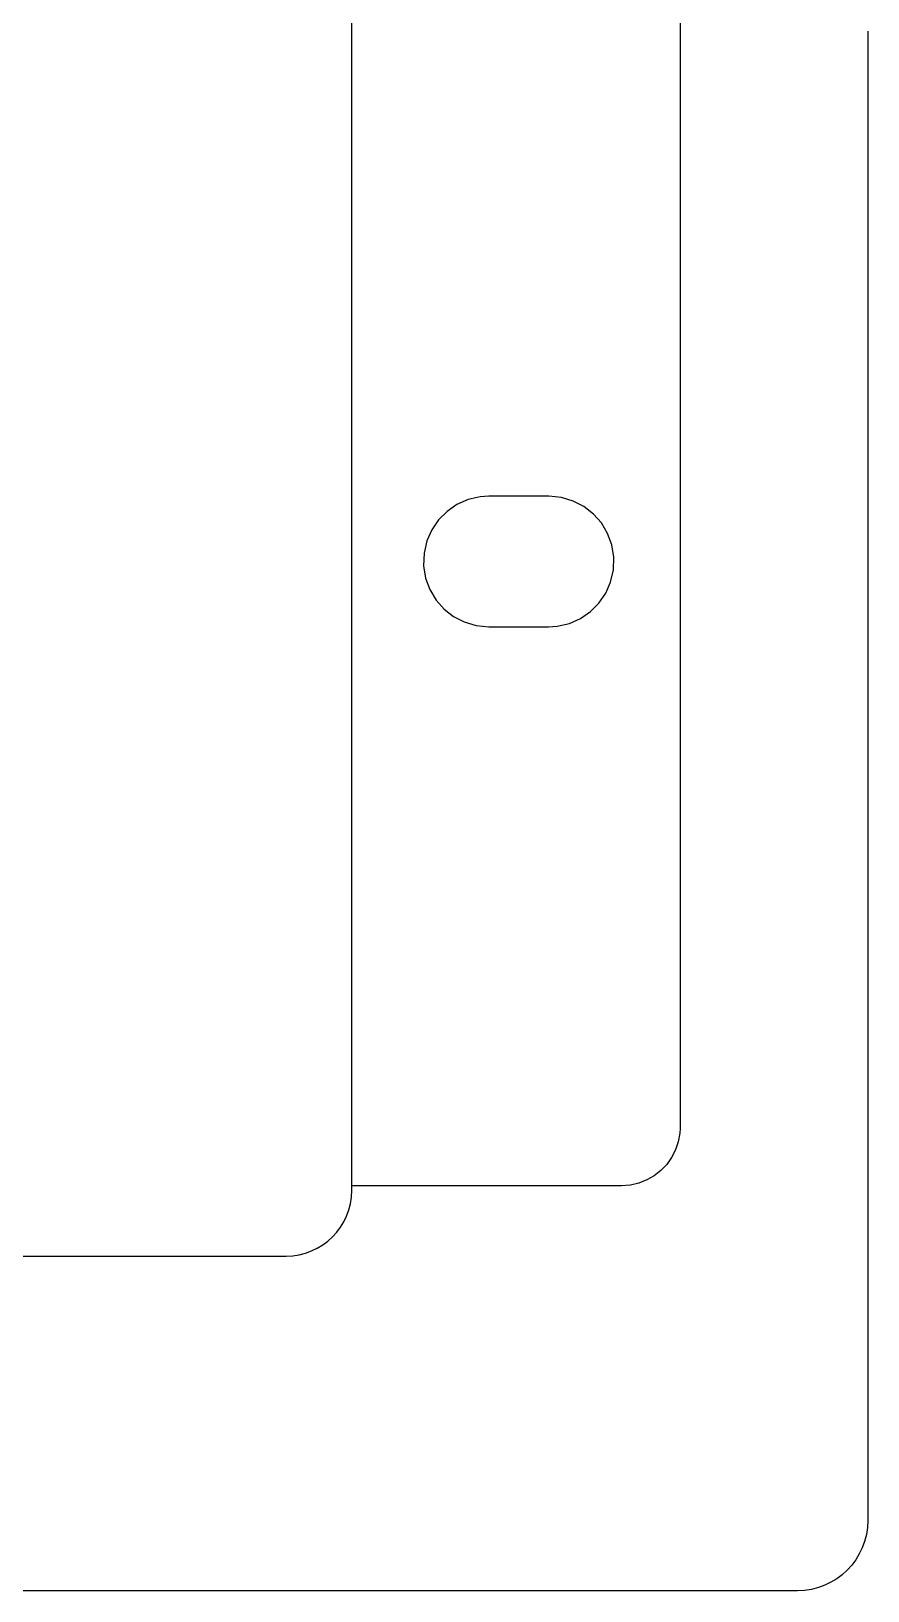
# Model space of a CAD drawing. Extents: x 1 to 47.7, y 0.2 to 33.3.
# Drawn here: x 20.217 to 22, y 9.35 to 12.675 of the extents above; entities that cross this region are included whole.
import ezdxf

# ---------------------------------------------------------------- set-up
doc = ezdxf.new("R2010")
doc.units = 0
doc.header["$MEASUREMENT"] = 0
doc.layers.add('3_1__HORIZONTAL_RACK_MOUNT', color=7, linetype='CONTINUOUS')
doc.layers.add('3_2__HORIZONTAL_PANEL_MOUN', color=7, linetype='CONTINUOUS')

msp = doc.modelspace()

# ---------------------------------------------------------------- linework, layer by layer
at = {"layer": '3_1__HORIZONTAL_RACK_MOUNT'}
for points in [[(21.6, 13.001), (21.6, 12.6736), (21.6, 12.3462), (21.6, 12.1843), (21.6, 12.0245), (21.6, 11.8677), (21.6, 11.7144), (21.6, 11.5655), (21.6, 11.4217), (21.6, 11.2836), (21.6, 11.152), (21.6, 11.0276), (21.6, 10.9684), (21.6, 10.9112), (21.6, 10.8562), (21.6, 10.8034), (21.6, 10.753), (21.6, 10.705), (21.6, 10.6595), (21.6, 10.6167), (21.6, 10.5765), (21.6, 10.5392), (21.6, 10.5047), (21.6, 10.4733), (21.6, 10.4449), (21.6, 10.4196), (21.6, 10.3976), (21.6, 10.3789), (21.6, 10.3637), (21.6, 10.3519), (21.6, 10.3438), (21.6, 10.3394), (21.6, 10.3353), (21.5994, 10.3258), (21.5961, 10.3073), (21.5902, 10.2899), (21.5819, 10.2737), (21.5715, 10.259), (21.5591, 10.246), (21.5449, 10.2349), (21.5292, 10.2259), (21.5122, 10.2192), (21.4941, 10.215), (21.475, 10.2135), (21.475, 10.2135), (21.4713, 10.2135), (21.4608, 10.2135), (21.4441, 10.2135), (21.422, 10.2135), (21.3951, 10.2135), (21.3642, 10.2135), (21.3299, 10.2135), (21.2931, 10.2135), (21.2144, 10.2135), (21.1339, 10.2135), (21.0571, 10.2135), (21.022, 10.2135), (20.9899, 10.2135), (20.9616, 10.2135), (20.9378, 10.2135), (20.9192, 10.2135), (20.9065, 10.2135), (20.9004, 10.2135), (20.9, 10.2144), (20.9, 10.2191), (20.9, 10.2276), (20.9, 10.24), (20.9, 10.2561), (20.9, 10.2757), (20.9, 10.2989), (20.9, 10.3255), (20.9, 10.3555), (20.9, 10.3886), (20.9, 10.4249), (20.9, 10.4643), (20.9, 10.5066), (20.9, 10.5517), (20.9, 10.5996), (20.9, 10.6502), (20.9, 10.7033), (20.9, 10.7589), (20.9, 10.8168), (20.9, 10.8771), (20.9, 10.9395), (20.9, 11.004), (20.9, 11.0705), (20.9, 11.2092), (20.9, 11.3547), (20.9, 11.5062), (20.9, 11.6631), (20.9, 11.8245), (20.9, 11.9898), (20.9, 12.1581), (20.9, 12.3286), (20.9, 12.6736), (20.9, 13.0185)], [(20.1837, 10.0636), (20.2227, 10.0636), (20.2603, 10.0636), (20.2967, 10.0636), (20.3319, 10.0636), (20.3657, 10.0636), (20.3983, 10.0636), (20.4295, 10.0636), (20.4594, 10.0636), (20.488, 10.0636), (20.5152, 10.0636), (20.541, 10.0636), (20.5655, 10.0636), (20.5886, 10.0636), (20.6103, 10.0636), (20.6306, 10.0636), (20.6494, 10.0636), (20.6668, 10.0636), (20.6828, 10.0636), (20.6973, 10.0636), (20.7103, 10.0636), (20.7219, 10.0636), (20.7319, 10.0636), (20.7404, 10.0636), (20.7475, 10.0636), (20.7529, 10.0636), (20.7569, 10.0636), (20.7592, 10.0636), (20.76, 10.0636), (20.76, 10.0636), (20.7743, 10.0643), (20.7882, 10.0664), (20.8016, 10.0698), (20.8145, 10.0746), (20.8267, 10.0804), (20.8383, 10.0875), (20.849, 10.0955), (20.859, 10.1045), (20.868, 10.1145), (20.8761, 10.1253), (20.8831, 10.1368), (20.889, 10.149), (20.8937, 10.1619), (20.8972, 10.1753), (20.8993, 10.1892), (20.9, 10.2035), (20.9, 10.2044), (20.9, 10.2071), (20.9, 10.2115), (20.9, 10.2177), (20.9, 10.2256), (20.9, 10.2351), (20.9, 10.2462), (20.9, 10.259), (20.9, 10.2734), (20.9, 10.2893), (20.9, 10.3067), (20.9, 10.3256), (20.9, 10.346), (20.9, 10.3679), (20.9, 10.3912), (20.9, 10.4158), (20.9, 10.4418), (20.9, 10.4691), (20.9, 10.4978), (20.9, 10.5277), (20.9, 10.5588), (20.9, 10.5912), (20.9, 10.6247), (20.9, 10.6594), (20.9, 10.6953), (20.9, 10.7322), (20.9, 10.7702), (20.9, 10.8093), (20.9, 10.8494), (20.9, 10.8904), (20.9, 10.9325), (20.9, 10.9754), (20.9, 11.0193), (20.9, 11.064), (20.9, 11.1096), (20.9, 11.156), (20.9, 11.2032), (20.9, 11.2512), (20.9, 11.2999), (20.9, 11.3493), (20.9, 11.3994), (20.9, 11.4501), (20.9, 11.5015), (20.9, 11.5534), (20.9, 11.659), (20.9, 11.7666), (20.9, 11.876), (20.9, 11.987), (20.9, 12.0994), (20.9, 12.2128), (20.9, 12.3272), (20.9, 12.4423), (20.9, 12.6736), (20.9, 12.9048)]]:
    msp.add_lwpolyline(points, dxfattribs=at)
msp.add_lwpolyline([(21.32, 11.6834), (21.3149, 11.6834), (21.3014, 11.6834), (21.2822, 11.6834), (21.2599, 11.6834), (21.2371, 11.6834), (21.2165, 11.6834), (21.2008, 11.6834), (21.1926, 11.6834), (21.1739, 11.6822), (21.1481, 11.6763), (21.1243, 11.6658), (21.1032, 11.6513), (21.0851, 11.6332), (21.0706, 11.6121), (21.0601, 11.5883), (21.0542, 11.5625), (21.0533, 11.5353), (21.0576, 11.5089), (21.0666, 11.4844), (21.0798, 11.4623), (21.0968, 11.4431), (21.117, 11.4274), (21.1399, 11.4155), (21.1651, 11.408), (21.192, 11.4054), (21.1971, 11.4054), (21.2106, 11.4054), (21.2298, 11.4054), (21.2522, 11.4054), (21.275, 11.4054), (21.2955, 11.4054), (21.3112, 11.4054), (21.3194, 11.4054), (21.3381, 11.4066), (21.364, 11.4125), (21.3877, 11.4229), (21.4088, 11.4375), (21.4269, 11.4556), (21.4415, 11.4767), (21.4519, 11.5005), (21.4579, 11.5263), (21.4587, 11.5535), (21.4544, 11.5799), (21.4454, 11.6044), (21.4322, 11.6265), (21.4152, 11.6456), (21.3951, 11.6614), (21.3721, 11.6733), (21.3469, 11.6808)], close=True, dxfattribs=at)
at = {"layer": '3_2__HORIZONTAL_PANEL_MOUN'}
msp.add_lwpolyline([(22, 12.675), (22, 12.3777), (22, 12.2298), (22, 12.0828), (22, 11.9369), (22, 11.7925), (22, 11.6498), (22, 11.5792), (22, 11.5092), (22, 11.4397), (22, 11.3709), (22, 11.3027), (22, 11.2352), (22, 11.1684), (22, 11.1024), (22, 11.0372), (22, 10.9728), (22, 10.9093), (22, 10.8467), (22, 10.785), (22, 10.7243), (22, 10.6647), (22, 10.6061), (22, 10.5486), (22, 10.4922), (22, 10.437), (22, 10.3829), (22, 10.3301), (22, 10.2786), (22, 10.2284), (22, 10.1796), (22, 10.1321), (22, 10.086), (22, 10.0414), (22, 9.9983), (22, 9.9567), (22, 9.9166), (22, 9.8782), (22, 9.8414), (22, 9.8063), (22, 9.7728), (22, 9.7412), (22, 9.7113), (22, 9.6832), (22, 9.657), (22, 9.6326), (22, 9.6212), (22, 9.6102), (22, 9.5997), (22, 9.5898), (22, 9.5803), (22, 9.5713), (22, 9.5628), (22, 9.5549), (22, 9.5475), (22, 9.5405), (22, 9.5342), (22, 9.5283), (22, 9.523), (22, 9.5182), (22, 9.514), (22, 9.5103), (22, 9.5072), (22, 9.5046), (22, 9.5026), (22, 9.5012), (22, 9.5003), (22, 9.5), (22, 9.5), (21.9992, 9.4847), (21.997, 9.4698), (21.9933, 9.4554), (21.9882, 9.4416), (21.9819, 9.4285), (21.9744, 9.4161), (21.9657, 9.4046), (21.9561, 9.3939), (21.9454, 9.3842), (21.9339, 9.3756), (21.9215, 9.3681), (21.9084, 9.3618), (21.8946, 9.3567), (21.8802, 9.353), (21.8653, 9.3508), (21.85, 9.35), (21.8491, 9.35), (21.8465, 9.35), (21.842, 9.35), (21.8359, 9.35), (21.828, 9.35), (21.8184, 9.35), (21.8071, 9.35), (21.7941, 9.35), (21.7794, 9.35), (21.7631, 9.35), (21.7451, 9.35), (21.7255, 9.35), (21.7043, 9.35), (21.6814, 9.35), (21.657, 9.35), (21.631, 9.35), (21.6035, 9.35), (21.5743, 9.35), (21.5437, 9.35), (21.5115, 9.35), (21.4779, 9.35), (21.4427, 9.35), (21.4061, 9.35), (21.368, 9.35), (21.3284, 9.35), (21.2874, 9.35), (21.245, 9.35), (21.2012, 9.35), (21.156, 9.35), (21.1094, 9.35), (21.0614, 9.35), (21.0121, 9.35), (20.9615, 9.35), (20.9095, 9.35), (20.8562, 9.35), (20.8016, 9.35), (20.7457, 9.35), (20.6886, 9.35), (20.6302, 9.35), (20.5706, 9.35), (20.5097, 9.35), (20.4476, 9.35), (20.3843, 9.35), (20.3199, 9.35), (20.2542, 9.35), (20.1874, 9.35)], dxfattribs=at)

doc.saveas('drawing.dxf')
